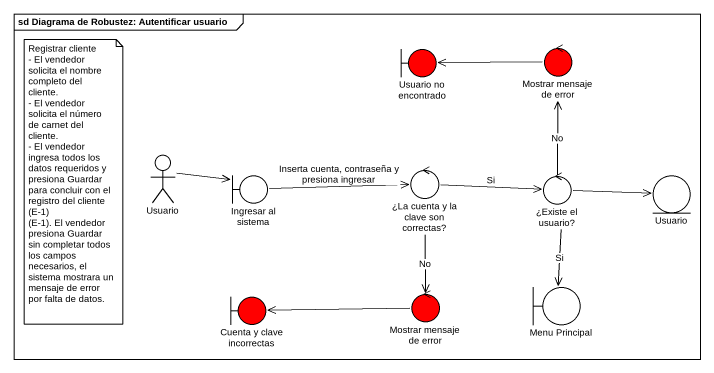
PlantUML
@startuml
mainframe sd Diagrama de Robustez: Autentificar usuario
boundary "Usuario no encontrado" as Usuario_no_encontrado #FF0000
control "Mostrar mensaje de error" as Mostrar_mensaje_de_error #FF0000
actor Usuario
boundary "Ingresar al sistema" as Ingresar_al_sistema
control "¿La cuenta y la clave son correctas?" as La_cuenta_y_la_clave_son
control "¿Existe el usuario?" as Existe_el_usuario
entity "Usuario" as Usuario_2
boundary "Cuenta y clave incorrectas" as Cuenta_y_clave_incorrectas #FF0000
control "Mostrar mensaje de error" as Mostrar_mensaje_de_error_2 #FF0000
boundary "Menu Principal" as Menu_Principal
Mostrar_mensaje_de_error -left-> Usuario_no_encontrado
Usuario -right-> Ingresar_al_sistema
Ingresar_al_sistema -right-> La_cuenta_y_la_clave_son : Inserta cuenta, contraseña y presiona ingresar
La_cuenta_y_la_clave_son -right-> Existe_el_usuario : Si
La_cuenta_y_la_clave_son --> Mostrar_mensaje_de_error_2 : No
Existe_el_usuario -up-> Mostrar_mensaje_de_error : No
Existe_el_usuario -right-> Usuario_2
Existe_el_usuario --> Menu_Principal : Si
Mostrar_mensaje_de_error_2 -left-> Cuenta_y_clave_incorrectas
note as N1
  Registrar cliente
  - El vendedor solicita el nombre completo del cliente.
  - El vendedor solicita el número de carnet del cliente.
  - El vendedor ingresa todos los datos requeridos y presiona Guardar para concluir con el registro del cliente (E-1)
  (E-1). El vendedor presiona Guardar sin completar todos los campos necesarios, el sistema mostrara un mensaje de error por falta de datos.
end note
@enduml
